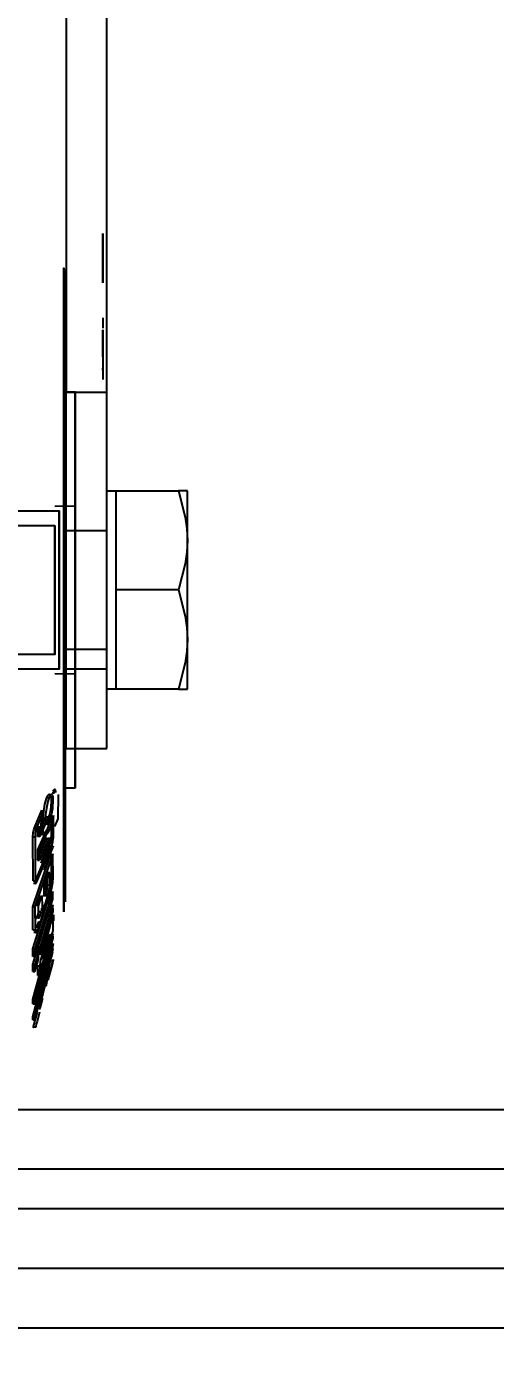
# Model space of a CAD drawing. Header units: millimetres. Extents: x 10366 to 13995, y 24552 to 29685.
# Drawn here: x 13175.3 to 13199, y 27953.3 to 28020.3 of the extents above; entities that cross this region are included whole.
import ezdxf

# ---------------------------------------------------------------- set-up
doc = ezdxf.new("R2010")
doc.units = ezdxf.units.MM
doc.header["$LTSCALE"] = 3
doc.layers.add('DomyÅ›lny', color=7, linetype='Continuous')
doc.styles.get("Standard").update_dxf_attribs({"font": 'arial.ttf'})
doc.dimstyles.new('MATEUSZ', dxfattribs={"dimtxt": 35, "dimasz": 16, "dimexe": 0.18, "dimexo": 0.0625, "dimgap": 0.09, "dimtad": 0, "dimdec": 0, "dimdsep": 46, "dimtxsty": 'Standard', "dimblk": 'DOT', "dimcen": 0.09, "dimse1": 1, "dimse2": 1, "dimadec": 0, "dimazin": 0, "dimtfac": 1, "dimtdec": 0, "dimtofl": 0, "dimtmove": 0, "dimatfit": 3, "dimfxl": 1, "dimtolj": 1, "dimtzin": 0, "dimlwd": 9, "dimlwe": 9, "dimarcsym": 0})

# ---------------------------------------------------------------- blocks, each defined once
blk = doc.blocks.new('_Dot')
at = {"color": 0, "linetype": 'ByBlock', "lineweight": -2}
blk.add_line((-0.5, 0), (-1, 0), dxfattribs=at)
at = {"color": 0, "linetype": 'ByBlock', "const_width": 0.5}
blk.add_lwpolyline([(-0.25, 0, 1), (0.25, 0, 1)], format="xyb", close=True, dxfattribs=at)
blk = doc.blocks.new('*D14')
at = {"color": 0, "lineweight": 9, "transparency": 16777216}
for p, q in [((12536.255, 27789.026), (12868.716, 27789.026)), ((13278.255, 27789.026), (12945.795, 27789.026))]:
    blk.add_line(p, q, dxfattribs=at)
at = {"layer": 'Defpoints', "color": 0, "transparency": 16777216}
for p in [(12520.255, 27954.583), (13294.255, 27954.583), (13294.255, 27789.026)]:
    blk.add_point(p, dxfattribs=at)
at = {"color": 0, "lineweight": 9, "transparency": 16777216, "xscale": 16, "yscale": 16, "zscale": 16, "rotation": 180}
blk.add_blockref('_Dot', (12520.255, 27789.026), dxfattribs=at)
at = {"color": 0, "lineweight": 9, "transparency": 16777216, "xscale": 16, "yscale": 16, "zscale": 16}
blk.add_blockref('_Dot', (13294.255, 27789.026), dxfattribs=at)
at = {"color": 0, "transparency": 16777216, "insert": (12907.255, 27789.026), "char_height": 35, "attachment_point": 5}
blk.add_mtext('\\A1;774', dxfattribs=at)

msp = doc.modelspace()

# ---------------------------------------------------------------- linework, layer by layer
at = {"layer": 'DomyÅ›lny'}
for p, q in [((13177.296, 28029.498), (13177.296, 28001.809)), ((13179.356, 28001.809), (13179.356, 28029.498)), ((13179.15, 28007.328), (13179.15, 28009.828)), ((13179.15, 28009.828), (13179.15, 28007.328)), ((13179.15, 28008.727), (13179.15, 28008.291)), ((13179.15, 28008.358), (13179.15, 28008.581)), ((13179.15, 28008.291), (13179.15, 28007.908)), ((13179.15, 28007.837), (13179.15, 28007.328)), ((13179.15, 28005.576), (13179.15, 28005.051)), ((13179.15, 28004.968), (13179.15, 28002.949)), ((13179.15, 28003.716), (13179.15, 28004.968)), ((13177.244, 28001.828), (13177.759, 28001.828)), ((13177.296, 27987.828), (13177.296, 28001.809)), ((13177.296, 28001.809), (13179.356, 28001.809)), ((13179.356, 27987.828), (13179.356, 28001.809)), ((13179.304, 27996.828), (13179.819, 27996.828)), ((13179.819, 27996.828), (13182.964, 27996.828)), ((13179.819, 27994.328), (13179.819, 27996.828)), ((13146.658, 27995.828), (13176.936, 27995.828)), ((13176.729, 27996.064), (13177.76, 27996.078)), ((13146.864, 27995.078), (13176.73, 27995.078)), ((13177.244, 27994.828), (13179.304, 27994.828)), ((13179.819, 27991.828), (13179.819, 27994.328)), ((13179.819, 27989.328), (13179.819, 27991.828)), ((13182.964, 27991.828), (13179.819, 27991.828)), ((13179.819, 27986.828), (13179.819, 27989.328)), ((13176.73, 27988.578), (13146.864, 27988.578)), ((13179.304, 27988.828), (13177.244, 27988.828)), ((13176.936, 27987.828), (13146.658, 27987.828)), ((13177.76, 27987.578), (13176.729, 27987.592)), ((13179.356, 27987.828), (13177.296, 27987.828)), ((13179.819, 27986.828), (13179.304, 27986.828)), ((13182.964, 27986.828), (13179.819, 27986.828)), ((13177.296, 27983.828), (13179.356, 27983.828)), ((13176.594, 27981.585), (13176.701, 27981.585)), ((13176.628, 27981.654), (13176.734, 27981.654)), ((13176.701, 27981.585), (13176.734, 27981.654)), ((13177.759, 27981.828), (13177.244, 27981.828)), ((13176.327, 27981.344), (13176.433, 27981.344)), ((13175.856, 27979.387), (13176.317, 27980.428)), ((13176.423, 27980.428), (13175.962, 27979.387)), ((13176.254, 27980.289), (13176.148, 27980.289)), ((13176.355, 27980.174), (13176.461, 27980.174)), ((13175.694, 27979.819), (13175.801, 27979.819)), ((13176.356, 27979.76), (13176.462, 27979.76)), ((13175.617, 27979.363), (13175.723, 27979.363)), ((13175.962, 27979.387), (13175.856, 27979.387)), ((13176.253, 27979.47), (13176.146, 27979.47)), ((13176.642, 27978.916), (13176.176, 27977.681)), ((13175.846, 27978.187), (13175.952, 27978.187)), ((13176.359, 27977.548), (13176.166, 27976.984)), ((13176.272, 27976.984), (13176.466, 27977.548)), ((13176.466, 27977.548), (13176.359, 27977.548)), ((13175.629, 27977.15), (13175.736, 27977.15)), ((13175.759, 27977.009), (13175.653, 27977.009)), ((13176.363, 27976.918), (13176.47, 27976.918)), ((13176.525, 27976.221), (13175.609, 27973.324)), ((13175.715, 27973.324), (13176.631, 27976.221)), ((13175.968, 27976.407), (13175.787, 27975.88)), ((13175.893, 27975.88), (13176.074, 27976.407)), ((13176.214, 27976.375), (13176.317, 27976.674)), ((13176.361, 27976.386), (13176.231, 27976.007)), ((13176.423, 27976.674), (13176.321, 27976.375)), ((13176.337, 27976.007), (13176.467, 27976.386)), ((13176.361, 27976.386), (13176.467, 27976.386)), ((13175.609, 27975.834), (13175.715, 27975.834)), ((13175.836, 27975.327), (13175.925, 27975.588)), ((13176.525, 27975.588), (13175.866, 27973.415)), ((13175.925, 27975.588), (13176.031, 27975.588)), ((13176.031, 27975.588), (13175.942, 27975.327)), ((13175.972, 27973.415), (13176.632, 27975.588)), ((13175.895, 27975.07), (13175.785, 27974.75)), ((13175.891, 27974.75), (13176.001, 27975.07)), ((13175.895, 27975.07), (13176.001, 27975.07)), ((13176.194, 27973.895), (13176.652, 27975.432)), ((13176.474, 27974.844), (13176.367, 27974.844)), ((13175.621, 27974.674), (13175.727, 27974.674)), ((13175.765, 27974.537), (13175.658, 27974.537)), ((13176.3, 27974.29), (13176.094, 27973.58)), ((13176.2, 27973.58), (13176.406, 27974.29)), ((13176.449, 27973.996), (13176.633, 27974.628)), ((13175.607, 27973.712), (13175.713, 27973.712)), ((13175.607, 27972.918), (13175.79, 27973.522)), ((13176.525, 27973.534), (13175.609, 27970.131)), ((13175.896, 27973.522), (13175.713, 27972.918)), ((13175.715, 27970.131), (13176.631, 27973.534)), ((13175.97, 27973.764), (13175.863, 27973.764)), ((13176.094, 27973.58), (13176.2, 27973.58)), ((13175.607, 27972.918), (13175.713, 27972.918)), ((13175.715, 27973.324), (13175.609, 27973.324)), ((13175.793, 27973.173), (13175.609, 27972.569)), ((13175.716, 27972.569), (13175.899, 27973.173)), ((13176.045, 27972.972), (13175.867, 27972.357)), ((13175.869, 27972.853), (13175.975, 27972.853)), ((13175.973, 27972.357), (13176.152, 27972.972)), ((13176.449, 27972.449), (13176.635, 27973.156)), ((13175.609, 27972.569), (13175.716, 27972.569)), ((13175.867, 27972.357), (13175.973, 27972.357)), ((13175.714, 27971.158), (13175.608, 27971.158)), ((13175.616, 27970.938), (13175.722, 27970.938)), ((13175.607, 27970.285), (13175.713, 27970.285)), ((13175.609, 27970.131), (13175.715, 27970.131)), ((13175.741, 27969.762), (13175.635, 27969.762)), ((13175.742, 27969.751), (13175.636, 27969.751)), ((13291.255, 27965.583), (12523.255, 27965.583)), ((13291.255, 27962.583), (12523.255, 27962.583)), ((13271.255, 27960.583), (13174.67, 27960.583)), ((12523.255, 27957.583), (13291.255, 27957.583)), ((12523.255, 27954.583), (13291.255, 27954.583))]:
    msp.add_line(p, q, dxfattribs=at)
for points in [[(13179.15, 28009.161, 0), (13179.15, 28009.16, 0), (13179.15, 28009.159, 0), (13179.15, 28009.153, 0), (13179.15, 28009.129, 0), (13179.15, 28009.033, 0), (13179.15, 28008.727, 0)], [(13177.181, 28008.071, 0), (13177.228, 28007.828, 0), (13177.244, 28007.577, 0)], [(13179.15, 28003.603, 0), (13179.15, 28003.615, 0), (13179.15, 28003.716, 0)], [(13179.15, 28002.919, 0), (13179.15, 28002.956, 0), (13179.15, 28003.028, 0)], [(13179.15, 28002.949, 0), (13179.15, 28002.858, 0)], [(13179.15, 28002.858, 0), (13179.15, 28002.46, 0)], [(13179.819, 27994.328, 0), (13179.819, 27996.828, 0)], [(13183.424, 27996.828, 0), (13183.424, 27996.828, 0), (13183.424, 27996.828, 0), (13183.424, 27996.828, 0), (13183.424, 27996.828, 0), (13183.424, 27996.828, 0), (13183.424, 27996.828, 0), (13183.424, 27996.828, 0), (13183.424, 27996.828, 0), (13183.424, 27996.828, 0), (13183.424, 27996.828, 0), (13183.423, 27996.828, 0), (13183.423, 27996.828, 0), (13183.421, 27996.828, 0), (13183.412, 27996.828, 0), (13183.377, 27996.828, 0), (13183.235, 27996.828, 0), (13182.964, 27996.828, 0)], [(13182.964, 27996.828, 0), (13183.315, 27995.509, 0), (13183.397, 27994.911, 0), (13183.424, 27994.328, 0)], [(13183.424, 27994.328, 0), (13183.424, 27996.828, 0)], [(13176.73, 27988.578, 0), (13176.73, 27988.578, 0), (13176.73, 27988.578, 0), (13176.73, 27988.578, 0), (13176.73, 27988.578, 0), (13176.73, 27988.578, 0), (13176.73, 27988.578, 0), (13176.73, 27988.578, 0), (13176.73, 27988.578, 0), (13176.73, 27988.578, 0), (13176.73, 27988.578, 0), (13176.73, 27988.579, 0), (13176.73, 27988.584, 0), (13176.73, 27988.601, 0), (13176.73, 27988.673, 0), (13176.73, 27988.979, 0), (13176.73, 27995.078, 0)], [(13179.819, 27989.328, 0), (13179.819, 27994.328, 0)], [(13183.424, 27994.328, 0), (13183.397, 27993.745, 0), (13183.315, 27993.147, 0), (13182.964, 27991.828, 0)], [(13183.424, 27989.328, 0), (13183.424, 27994.328, 0)], [(13182.964, 27991.828, 0), (13183.315, 27990.509, 0), (13183.397, 27989.911, 0), (13183.424, 27989.328, 0)], [(13179.819, 27986.828, 0), (13179.819, 27986.828, 0), (13179.819, 27986.828, 0), (13179.819, 27986.828, 0), (13179.819, 27986.828, 0), (13179.819, 27986.828, 0), (13179.819, 27986.828, 0), (13179.819, 27986.828, 0), (13179.819, 27986.828, 0), (13179.819, 27986.828, 0), (13179.819, 27986.828, 0), (13179.819, 27986.829, 0), (13179.819, 27986.832, 0), (13179.819, 27986.845, 0), (13179.819, 27986.898, 0), (13179.819, 27987.113, 0), (13179.819, 27989.328, 0)], [(13183.424, 27989.328, 0), (13183.397, 27988.745, 0), (13183.315, 27988.147, 0), (13182.964, 27986.828, 0)], [(13183.424, 27986.828, 0), (13183.424, 27986.828, 0), (13183.424, 27986.828, 0), (13183.424, 27986.828, 0), (13183.424, 27986.828, 0), (13183.424, 27986.828, 0), (13183.424, 27986.828, 0), (13183.424, 27986.828, 0), (13183.424, 27986.828, 0), (13183.424, 27986.828, 0), (13183.424, 27986.828, 0), (13183.424, 27986.829, 0), (13183.424, 27986.832, 0), (13183.424, 27986.845, 0), (13183.424, 27986.898, 0), (13183.424, 27987.113, 0), (13183.424, 27989.328, 0)], [(13177.296, 27983.828, 0), (13177.296, 27983.828, 0), (13177.296, 27983.828, 0), (13177.296, 27983.828, 0), (13177.296, 27983.828, 0), (13177.296, 27983.828, 0), (13177.296, 27983.828, 0), (13177.296, 27983.828, 0), (13177.296, 27983.828, 0), (13177.296, 27983.828, 0), (13177.296, 27983.828, 0), (13177.296, 27983.828, 0), (13177.296, 27983.83, 0), (13177.296, 27983.835, 0), (13177.296, 27983.855, 0), (13177.296, 27983.939, 0), (13177.296, 27984.284, 0), (13177.296, 27987.828, 0)], [(13179.356, 27983.828, 0), (13179.356, 27983.828, 0), (13179.356, 27983.828, 0), (13179.356, 27983.828, 0), (13179.356, 27983.828, 0), (13179.356, 27983.828, 0), (13179.356, 27983.828, 0), (13179.356, 27983.828, 0), (13179.356, 27983.828, 0), (13179.356, 27983.828, 0), (13179.356, 27983.828, 0), (13179.356, 27983.828, 0), (13179.356, 27983.83, 0), (13179.356, 27983.835, 0), (13179.356, 27983.855, 0), (13179.356, 27983.939, 0), (13179.356, 27984.284, 0), (13179.356, 27987.828, 0)], [(13182.964, 27986.828, 0), (13183.315, 27986.828, 0), (13183.397, 27986.828, 0), (13183.417, 27986.828, 0), (13183.422, 27986.828, 0), (13183.423, 27986.828, 0), (13183.423, 27986.828, 0), (13183.424, 27986.828, 0), (13183.424, 27986.828, 0), (13183.424, 27986.828, 0), (13183.424, 27986.828, 0), (13183.424, 27986.828, 0), (13183.424, 27986.828, 0), (13183.424, 27986.828, 0), (13183.424, 27986.828, 0)], [(13176.327, 27981.344, 0), (13176.376, 27981.443, 0), (13176.392, 27981.468, 0), (13176.409, 27981.488, 0), (13176.418, 27981.496, 0), (13176.425, 27981.502, 0), (13176.433, 27981.506, 0), (13176.439, 27981.509, 0), (13176.446, 27981.511, 0), (13176.451, 27981.511, 0), (13176.457, 27981.511, 0), (13176.462, 27981.51, 0), (13176.466, 27981.509, 0), (13176.47, 27981.507, 0), (13176.474, 27981.505, 0), (13176.481, 27981.5, 0), (13176.487, 27981.494, 0), (13176.493, 27981.487, 0), (13176.503, 27981.471, 0), (13176.51, 27981.454, 0), (13176.519, 27981.427, 0), (13176.533, 27981.35, 0), (13176.541, 27981.23, 0)], [(13176.647, 27981.23, 0), (13176.635, 27981.381, 0), (13176.627, 27981.419, 0), (13176.621, 27981.442, 0), (13176.615, 27981.458, 0), (13176.607, 27981.475, 0), (13176.597, 27981.49, 0), (13176.591, 27981.497, 0), (13176.584, 27981.503, 0), (13176.581, 27981.505, 0), (13176.577, 27981.507, 0), (13176.573, 27981.509, 0), (13176.568, 27981.51, 0), (13176.563, 27981.511, 0), (13176.558, 27981.511, 0), (13176.552, 27981.511, 0), (13176.546, 27981.509, 0), (13176.539, 27981.506, 0), (13176.532, 27981.502, 0), (13176.524, 27981.496, 0), (13176.516, 27981.488, 0), (13176.498, 27981.468, 0), (13176.482, 27981.444, 0), (13176.454, 27981.391, 0), (13176.433, 27981.344, 0)], [(13176.779, 27981.605, 0), (13176.772, 27981.653, 0), (13176.762, 27981.701, 0), (13176.753, 27981.725, 0), (13176.749, 27981.733, 0), (13176.744, 27981.74, 0), (13176.742, 27981.743, 0), (13176.739, 27981.746, 0), (13176.736, 27981.749, 0), (13176.732, 27981.751, 0), (13176.728, 27981.753, 0), (13176.724, 27981.754, 0), (13176.72, 27981.754, 0), (13176.715, 27981.754, 0), (13176.713, 27981.754, 0), (13176.71, 27981.753, 0), (13176.704, 27981.75, 0), (13176.697, 27981.746, 0), (13176.689, 27981.74, 0), (13176.681, 27981.732, 0), (13176.663, 27981.711, 0), (13176.628, 27981.654, 0)], [(13176.89, 27981.506, 0), (13176.878, 27980.279, 0)], [(13176.148, 27980.289, 0), (13176.15, 27980.446, 0), (13176.17, 27980.677, 0), (13176.226, 27981.009, 0), (13176.327, 27981.344, 0)], [(13176.433, 27981.344, 0), (13176.366, 27981.145, 0), (13176.297, 27980.818, 0), (13176.259, 27980.496, 0), (13176.254, 27980.289, 0)], [(13176.541, 27981.23, 0), (13176.514, 27980.821, 0), (13176.465, 27980.542, 0), (13176.355, 27980.174, 0)], [(13176.461, 27980.174, 0), (13176.571, 27980.541, 0), (13176.62, 27980.819, 0), (13176.647, 27981.23, 0)], [(13175.694, 27979.819, 0), (13176.064, 27980.706, 0)], [(13176.17, 27980.706, 0), (13175.801, 27979.819, 0)], [(13176.064, 27980.706, 0), (13176.01, 27979.955, 0)], [(13176.116, 27979.955, 0), (13176.17, 27980.706, 0)], [(13176.355, 27980.174, 0), (13176.317, 27980.095, 0), (13176.298, 27980.063, 0), (13176.28, 27980.038, 0), (13176.271, 27980.028, 0), (13176.262, 27980.021, 0), (13176.254, 27980.015, 0), (13176.245, 27980.011, 0), (13176.242, 27980.01, 0), (13176.238, 27980.009, 0), (13176.234, 27980.009, 0), (13176.23, 27980.009, 0), (13176.227, 27980.009, 0), (13176.223, 27980.01, 0), (13176.22, 27980.011, 0), (13176.216, 27980.012, 0), (13176.21, 27980.015, 0), (13176.203, 27980.021, 0), (13176.196, 27980.029, 0), (13176.188, 27980.04, 0), (13176.18, 27980.056, 0), (13176.173, 27980.076, 0), (13176.161, 27980.128, 0), (13176.151, 27980.217, 0), (13176.148, 27980.289, 0)], [(13176.254, 27980.289, 0), (13176.267, 27980.128, 0), (13176.279, 27980.076, 0), (13176.287, 27980.056, 0), (13176.294, 27980.04, 0), (13176.302, 27980.029, 0), (13176.309, 27980.021, 0), (13176.316, 27980.015, 0), (13176.323, 27980.012, 0), (13176.326, 27980.011, 0), (13176.329, 27980.01, 0), (13176.333, 27980.009, 0), (13176.336, 27980.009, 0), (13176.34, 27980.009, 0), (13176.344, 27980.009, 0), (13176.348, 27980.01, 0), (13176.352, 27980.011, 0), (13176.36, 27980.015, 0), (13176.368, 27980.021, 0), (13176.377, 27980.028, 0), (13176.386, 27980.038, 0), (13176.404, 27980.063, 0), (13176.461, 27980.174, 0)], [(13176.356, 27979.76, 0), (13176.464, 27980.079, 0), (13176.551, 27980.441, 0)], [(13176.658, 27980.441, 0), (13176.57, 27980.079, 0), (13176.462, 27979.76, 0)], [(13176.551, 27980.441, 0), (13176.545, 27979.337, 0)], [(13176.651, 27979.337, 0), (13176.658, 27980.441, 0)], [(13176.878, 27980.279, 0), (13176.707, 27979.892, 0)], [(13175.617, 27979.363, 0), (13175.628, 27979.571, 0), (13175.657, 27979.712, 0), (13175.694, 27979.819, 0)], [(13175.801, 27979.819, 0), (13175.763, 27979.711, 0), (13175.731, 27979.548, 0), (13175.723, 27979.363, 0)], [(13175.852, 27979.909, 0), (13175.856, 27979.387, 0)], [(13176.304, 27979.726, 0), (13175.854, 27978.711, 0)], [(13175.962, 27979.387, 0), (13175.958, 27979.909, 0)], [(13175.96, 27978.711, 0), (13176.41, 27979.726, 0)], [(13176.01, 27979.955, 0), (13176.035, 27979.66, 0), (13176.048, 27979.6, 0), (13176.065, 27979.551, 0), (13176.074, 27979.531, 0), (13176.084, 27979.513, 0), (13176.094, 27979.499, 0), (13176.105, 27979.488, 0), (13176.111, 27979.483, 0), (13176.116, 27979.479, 0), (13176.122, 27979.476, 0), (13176.129, 27979.473, 0), (13176.135, 27979.471, 0), (13176.142, 27979.47, 0), (13176.149, 27979.47, 0), (13176.157, 27979.471, 0), (13176.165, 27979.473, 0), (13176.173, 27979.477, 0), (13176.182, 27979.481, 0), (13176.191, 27979.488, 0), (13176.211, 27979.505, 0), (13176.232, 27979.529, 0), (13176.273, 27979.589, 0), (13176.356, 27979.76, 0)], [(13176.462, 27979.76, 0), (13176.364, 27979.565, 0), (13176.329, 27979.517, 0), (13176.311, 27979.499, 0), (13176.295, 27979.486, 0), (13176.28, 27979.477, 0), (13176.273, 27979.474, 0), (13176.266, 27979.472, 0), (13176.26, 27979.471, 0), (13176.254, 27979.47, 0), (13176.248, 27979.47, 0), (13176.242, 27979.471, 0), (13176.237, 27979.473, 0), (13176.231, 27979.475, 0), (13176.222, 27979.48, 0), (13176.212, 27979.488, 0), (13176.201, 27979.498, 0), (13176.19, 27979.513, 0), (13176.18, 27979.532, 0), (13176.169, 27979.556, 0), (13176.149, 27979.622, 0), (13176.133, 27979.71, 0), (13176.116, 27979.955, 0)], [(13175.629, 27977.15, 0), (13175.617, 27979.363, 0)], [(13176.452, 27978.874, 0), (13175.711, 27977.1, 0)], [(13175.723, 27979.363, 0), (13175.736, 27977.15, 0)], [(13175.817, 27977.1, 0), (13176.558, 27978.874, 0)], [(13175.846, 27978.187, 0), (13176.349, 27979.324, 0)], [(13176.455, 27979.324, 0), (13175.952, 27978.187, 0)], [(13176.532, 27979.386, 0), (13176.018, 27978.027, 0)], [(13176.545, 27979.337, 0), (13176.521, 27979.108, 0), (13176.482, 27978.953, 0), (13176.452, 27978.874, 0)], [(13176.558, 27978.874, 0), (13176.588, 27978.955, 0), (13176.629, 27979.113, 0), (13176.647, 27979.251, 0), (13176.651, 27979.337, 0)], [(13175.609, 27975.834, 0), (13176.523, 27978.5, 0)], [(13176.629, 27978.5, 0), (13175.715, 27975.834, 0)], [(13175.854, 27978.711, 0), (13175.846, 27978.187, 0)], [(13175.952, 27978.187, 0), (13175.96, 27978.711, 0)], [(13176.523, 27978.5, 0), (13176.537, 27977.295, 0)], [(13176.643, 27977.295, 0), (13176.629, 27978.5, 0)], [(13176.363, 27976.918, 0), (13176.359, 27977.548, 0)], [(13176.466, 27977.548, 0), (13176.47, 27976.918, 0)], [(13175.736, 27977.15, 0), (13175.737, 27977.072, 0), (13175.742, 27977.038, 0), (13175.743, 27977.03, 0), (13175.746, 27977.022, 0), (13175.748, 27977.019, 0), (13175.749, 27977.016, 0), (13175.751, 27977.013, 0), (13175.752, 27977.012, 0), (13175.754, 27977.011, 0), (13175.755, 27977.01, 0), (13175.756, 27977.01, 0), (13175.757, 27977.009, 0), (13175.759, 27977.009, 0), (13175.76, 27977.009, 0), (13175.761, 27977.009, 0), (13175.762, 27977.01, 0), (13175.764, 27977.01, 0), (13175.766, 27977.011, 0), (13175.768, 27977.013, 0), (13175.772, 27977.017, 0), (13175.78, 27977.027, 0), (13175.796, 27977.054, 0), (13175.817, 27977.1, 0)], [(13176.166, 27976.984, 0), (13176.169, 27976.354, 0)], [(13176.276, 27976.354, 0), (13176.272, 27976.984, 0)], [(13176.317, 27976.674, 0), (13176.349, 27976.788, 0), (13176.358, 27976.845, 0), (13176.363, 27976.918, 0)], [(13176.537, 27977.295, 0), (13176.527, 27977.151, 0), (13176.476, 27976.831, 0), (13176.361, 27976.386, 0)], [(13176.47, 27976.918, 0), (13176.465, 27976.845, 0), (13176.455, 27976.789, 0), (13176.423, 27976.674, 0)], [(13176.467, 27976.386, 0), (13176.472, 27976.399, 0), (13176.492, 27976.464, 0), (13176.556, 27976.707, 0), (13176.622, 27977.06, 0), (13176.643, 27977.295, 0)], [(13175.607, 27973.712, 0), (13176.523, 27976.61, 0)], [(13176.629, 27976.61, 0), (13175.713, 27973.712, 0)], [(13176.074, 27976.407, 0), (13176.078, 27975.834, 0)], [(13176.631, 27976.221, 0), (13176.629, 27976.61, 0)], [(13175.621, 27974.674, 0), (13175.609, 27975.834, 0)], [(13175.715, 27975.834, 0), (13175.727, 27974.674, 0)], [(13175.863, 27973.764, 0), (13176.523, 27975.938, 0)], [(13175.897, 27975.307, 0), (13175.893, 27975.88, 0)], [(13176.629, 27975.938, 0), (13175.97, 27973.764, 0)], [(13176.001, 27975.07, 0), (13176.016, 27975.113, 0), (13176.127, 27975.496, 0), (13176.16, 27975.664, 0), (13176.172, 27975.759, 0)], [(13176.078, 27975.834, 0), (13176.068, 27975.727, 0), (13176.053, 27975.66, 0), (13176.031, 27975.588, 0)], [(13176.231, 27976.007, 0), (13176.205, 27975.935, 0), (13176.163, 27975.83, 0), (13176.117, 27975.739, 0), (13176.109, 27975.727, 0), (13176.102, 27975.719, 0), (13176.097, 27975.714, 0), (13176.095, 27975.713, 0), (13176.093, 27975.712, 0), (13176.092, 27975.711, 0), (13176.09, 27975.711, 0), (13176.087, 27975.71, 0), (13176.086, 27975.71, 0), (13176.085, 27975.71, 0), (13176.084, 27975.711, 0), (13176.083, 27975.711, 0), (13176.082, 27975.712, 0), (13176.081, 27975.712, 0), (13176.08, 27975.713, 0), (13176.078, 27975.714, 0), (13176.077, 27975.716, 0), (13176.075, 27975.719, 0), (13176.073, 27975.723, 0), (13176.071, 27975.733, 0), (13176.066, 27975.759, 0)], [(13176.632, 27975.588, 0), (13176.629, 27975.938, 0)], [(13175.79, 27975.307, 0), (13175.791, 27975.277, 0), (13175.794, 27975.264, 0), (13175.794, 27975.261, 0), (13175.795, 27975.259, 0), (13175.796, 27975.258, 0), (13175.797, 27975.257, 0), (13175.797, 27975.256, 0), (13175.798, 27975.256, 0), (13175.798, 27975.256, 0), (13175.798, 27975.256, 0), (13175.799, 27975.256, 0), (13175.799, 27975.256, 0), (13175.8, 27975.256, 0), (13175.801, 27975.256, 0), (13175.801, 27975.256, 0), (13175.802, 27975.256, 0), (13175.803, 27975.257, 0), (13175.804, 27975.258, 0), (13175.805, 27975.259, 0), (13175.808, 27975.262, 0), (13175.813, 27975.271, 0), (13175.823, 27975.294, 0), (13175.836, 27975.327, 0)], [(13175.942, 27975.327, 0), (13175.923, 27975.279, 0), (13175.917, 27975.267, 0), (13175.915, 27975.263, 0), (13175.912, 27975.259, 0), (13175.91, 27975.258, 0), (13175.909, 27975.257, 0), (13175.908, 27975.256, 0), (13175.908, 27975.256, 0), (13175.907, 27975.256, 0), (13175.906, 27975.256, 0), (13175.906, 27975.256, 0), (13175.905, 27975.256, 0), (13175.905, 27975.256, 0), (13175.904, 27975.256, 0), (13175.904, 27975.256, 0), (13175.903, 27975.257, 0), (13175.903, 27975.257, 0), (13175.902, 27975.258, 0), (13175.902, 27975.259, 0), (13175.901, 27975.261, 0), (13175.899, 27975.266, 0), (13175.898, 27975.279, 0), (13175.897, 27975.307, 0)], [(13176.019, 27973.643, 0), (13176.367, 27974.844, 0)], [(13176.474, 27974.844, 0), (13176.125, 27973.643, 0)], [(13176.633, 27974.628, 0), (13176.635, 27975.123, 0)], [(13176.652, 27975.432, 0), (13176.65, 27975.125, 0)], [(13175.608, 27971.158, 0), (13176.523, 27974.47, 0)], [(13176.531, 27974.25, 0), (13175.616, 27970.938, 0)], [(13176.629, 27974.47, 0), (13175.714, 27971.158, 0)], [(13175.722, 27970.938, 0), (13176.638, 27974.25, 0)], [(13175.727, 27974.674, 0), (13175.729, 27974.619, 0), (13175.732, 27974.591, 0), (13175.738, 27974.566, 0), (13175.741, 27974.559, 0), (13175.745, 27974.551, 0), (13175.747, 27974.548, 0), (13175.75, 27974.544, 0), (13175.753, 27974.542, 0), (13175.755, 27974.54, 0), (13175.756, 27974.539, 0), (13175.758, 27974.539, 0), (13175.76, 27974.538, 0), (13175.762, 27974.538, 0), (13175.765, 27974.537, 0), (13175.767, 27974.538, 0), (13175.77, 27974.538, 0), (13175.772, 27974.539, 0), (13175.775, 27974.54, 0), (13175.781, 27974.542, 0), (13175.786, 27974.546, 0), (13175.792, 27974.551, 0), (13175.803, 27974.563, 0), (13175.82, 27974.587, 0), (13175.835, 27974.613, 0), (13175.867, 27974.683, 0), (13175.891, 27974.75, 0)], [(13176.406, 27974.29, 0), (13176.434, 27974.375, 0), (13176.44, 27974.386, 0), (13176.442, 27974.39, 0), (13176.444, 27974.393, 0), (13176.445, 27974.394, 0), (13176.445, 27974.394, 0), (13176.446, 27974.394, 0), (13176.446, 27974.394, 0), (13176.447, 27974.394, 0), (13176.447, 27974.394, 0), (13176.447, 27974.394, 0), (13176.447, 27974.394, 0), (13176.448, 27974.394, 0), (13176.448, 27974.394, 0), (13176.448, 27974.394, 0), (13176.448, 27974.394, 0), (13176.448, 27974.394, 0), (13176.449, 27974.394, 0), (13176.449, 27974.393, 0), (13176.45, 27974.393, 0), (13176.45, 27974.392, 0), (13176.451, 27974.39, 0), (13176.451, 27974.388, 0), (13176.452, 27974.381, 0), (13176.452, 27974.369, 0)], [(13176.638, 27974.25, 0), (13176.629, 27974.47, 0)], [(13175.609, 27973.324, 0), (13175.607, 27973.712, 0)], [(13175.607, 27970.285, 0), (13176.523, 27973.688, 0)], [(13175.713, 27973.712, 0), (13175.715, 27973.324, 0)], [(13176.629, 27973.688, 0), (13175.713, 27970.285, 0)], [(13175.866, 27973.415, 0), (13175.863, 27973.764, 0)], [(13175.899, 27973.173, 0), (13175.896, 27973.522, 0)], [(13175.97, 27973.764, 0), (13175.972, 27973.415, 0)], [(13176.125, 27973.643, 0), (13176.06, 27973.392, 0), (13175.991, 27973.033, 0), (13175.975, 27972.853, 0)], [(13176.639, 27973.983, 0), (13176.307, 27973.029, 0), (13176.23, 27972.72, 0), (13175.98, 27971.641, 0)], [(13176.155, 27973.345, 0), (13176.156, 27973.373, 0), (13176.164, 27973.435, 0), (13176.2, 27973.58, 0)], [(13176.293, 27972.749, 0), (13176.631, 27973.73, 0)], [(13176.631, 27973.73, 0), (13176.639, 27973.983, 0)], [(13175.609, 27972.569, 0), (13175.607, 27972.918, 0)], [(13175.713, 27972.918, 0), (13175.716, 27972.569, 0)], [(13175.867, 27972.357, 0), (13175.869, 27972.853, 0)], [(13175.975, 27972.853, 0), (13175.973, 27972.357, 0)], [(13176.471, 27972.822, 0), (13176.116, 27971.478, 0)], [(13176.152, 27972.972, 0), (13176.155, 27973.345, 0)], [(13176.641, 27973.172, 0), (13176.637, 27973.143, 0), (13176.628, 27973.102, 0), (13176.6, 27972.986, 0), (13176.375, 27972.121, 0)], [(13175.974, 27971.393, 0), (13176.293, 27972.749, 0)], [(13176.282, 27971.819, 0), (13176.425, 27972.536, 0)], [(13176.116, 27971.478, 0), (13175.979, 27970.903, 0), (13175.97, 27970.853, 0), (13175.966, 27970.827, 0), (13175.965, 27970.803, 0)], [(13176.116, 27971.344, 0), (13176.119, 27971.365, 0), (13176.16, 27971.537, 0)], [(13175.616, 27970.938, 0), (13175.608, 27971.158, 0)], [(13175.714, 27971.158, 0), (13175.722, 27970.938, 0)], [(13175.967, 27970.685, 0), (13175.968, 27970.682, 0), (13175.968, 27970.681, 0), (13175.968, 27970.68, 0), (13175.968, 27970.68, 0), (13175.968, 27970.68, 0), (13175.968, 27970.68, 0), (13175.968, 27970.68, 0), (13175.968, 27970.68, 0), (13175.968, 27970.68, 0), (13175.968, 27970.68, 0), (13175.968, 27970.68, 0), (13175.968, 27970.68, 0), (13175.969, 27970.68, 0), (13175.969, 27970.68, 0), (13175.969, 27970.68, 0), (13175.969, 27970.68, 0), (13175.969, 27970.68, 0), (13175.969, 27970.68, 0), (13175.969, 27970.68, 0), (13175.97, 27970.681, 0), (13175.971, 27970.682, 0), (13175.974, 27970.689, 0), (13175.985, 27970.722, 0), (13176.016, 27970.826, 0), (13176.122, 27971.213, 0)], [(13175.609, 27970.131, 0), (13175.607, 27970.285, 0)], [(13175.635, 27969.762, 0), (13175.635, 27969.756, 0), (13175.635, 27969.753, 0), (13175.635, 27969.752, 0), (13175.635, 27969.752, 0), (13175.636, 27969.752, 0), (13175.636, 27969.752, 0), (13175.636, 27969.752, 0), (13175.636, 27969.752, 0), (13175.636, 27969.751, 0), (13175.636, 27969.751, 0), (13175.636, 27969.751, 0), (13175.636, 27969.751, 0), (13175.636, 27969.751, 0), (13175.636, 27969.751, 0), (13175.636, 27969.751, 0), (13175.636, 27969.751, 0), (13175.636, 27969.751, 0), (13175.636, 27969.751, 0), (13175.636, 27969.751, 0), (13175.636, 27969.752, 0), (13175.637, 27969.752, 0), (13175.637, 27969.752, 0), (13175.637, 27969.752, 0), (13175.638, 27969.754, 0), (13175.64, 27969.757, 0), (13175.648, 27969.782, 0), (13175.847, 27970.519, 0)], [(13175.713, 27970.285, 0), (13175.715, 27970.131, 0)], [(13175.953, 27970.519, 0), (13175.827, 27970.043, 0), (13175.789, 27969.901, 0), (13175.764, 27969.813, 0), (13175.748, 27969.761, 0), (13175.744, 27969.753, 0), (13175.743, 27969.752, 0), (13175.743, 27969.752, 0), (13175.743, 27969.752, 0), (13175.743, 27969.752, 0), (13175.743, 27969.751, 0), (13175.742, 27969.751, 0), (13175.742, 27969.751, 0), (13175.742, 27969.751, 0), (13175.742, 27969.751, 0), (13175.742, 27969.751, 0), (13175.742, 27969.751, 0), (13175.742, 27969.751, 0), (13175.742, 27969.751, 0), (13175.742, 27969.751, 0), (13175.742, 27969.751, 0), (13175.742, 27969.752, 0), (13175.742, 27969.752, 0), (13175.742, 27969.752, 0), (13175.742, 27969.752, 0), (13175.742, 27969.752, 0), (13175.742, 27969.753, 0), (13175.741, 27969.754, 0), (13175.741, 27969.756, 0), (13175.741, 27969.762, 0)]]:
    msp.add_polyline3d(points, dxfattribs=at)
for points in [[(13177.181, 27975.585, 0), (13177.181, 27975.585, 0), (13177.181, 27975.585, 0), (13177.181, 27975.585, 0), (13177.181, 27975.585, 0), (13177.181, 27975.585, 0), (13177.181, 27975.585, 0), (13177.181, 27975.585, 0), (13177.181, 27975.585, 0), (13177.181, 27975.587, 0), (13177.181, 27975.592, 0), (13177.181, 27975.613, 0), (13177.181, 27975.699, 0), (13177.181, 27976.059, 0), (13177.181, 27977.587, 0), (13177.181, 28005.615, 0), (13177.181, 28007.997, 0), (13177.181, 28008.057, 0), (13177.181, 28008.069, 0), (13177.181, 28008.071, 0), (13177.181, 28008.071, 0), (13177.181, 28008.071, 0), (13177.181, 28008.071, 0), (13177.181, 28008.071, 0), (13177.181, 28008.071, 0), (13177.181, 28008.071, 0), (13177.181, 28008.071, 0), (13177.181, 28008.071, 0), (13177.181, 28008.071, 0), (13177.181, 28008.071, 0), (13177.181, 28008.071, 0), (13177.181, 28008.069, 0), (13177.181, 28008.064, 0), (13177.181, 28008.043, 0), (13177.181, 28007.957, 0), (13177.181, 28007.597, 0), (13177.181, 28006.069, 0)], [(13177.244, 27976.079, 0), (13177.244, 27976.079, 0), (13177.244, 27976.079, 0), (13177.244, 27976.079, 0), (13177.244, 27976.079, 0), (13177.244, 27976.079, 0), (13177.244, 27976.079, 0), (13177.244, 27976.079, 0), (13177.244, 27976.079, 0), (13177.244, 27976.081, 0), (13177.244, 27976.086, 0), (13177.244, 27976.106, 0), (13177.244, 27976.189, 0), (13177.244, 27976.539, 0), (13177.244, 27978.021, 0), (13177.244, 28005.196, 0), (13177.244, 28007.505, 0), (13177.244, 28007.563, 0), (13177.244, 28007.575, 0), (13177.244, 28007.577, 0), (13177.244, 28007.577, 0), (13177.244, 28007.577, 0), (13177.244, 28007.577, 0), (13177.244, 28007.577, 0), (13177.244, 28007.577, 0), (13177.244, 28007.577, 0), (13177.244, 28007.577, 0), (13177.244, 28007.577, 0), (13177.244, 28007.577, 0), (13177.244, 28007.577, 0), (13177.244, 28007.577, 0), (13177.244, 28007.575, 0), (13177.244, 28007.57, 0), (13177.244, 28007.55, 0), (13177.244, 28007.467, 0), (13177.244, 28007.118, 0), (13177.244, 28005.636, 0)], [(13177.759, 27981.828, 0), (13177.759, 27981.828, 0), (13177.759, 27981.828, 0), (13177.759, 27981.828, 0), (13177.759, 27981.828, 0), (13177.759, 27981.828, 0), (13177.759, 27981.828, 0), (13177.759, 27981.828, 0), (13177.759, 27981.828, 0), (13177.759, 27981.829, 0), (13177.759, 27981.832, 0), (13177.759, 27981.845, 0), (13177.759, 27981.898, 0), (13177.759, 27982.12, 0), (13177.759, 27983.061, 0), (13177.759, 28000.316, 0), (13177.759, 28001.782, 0), (13177.759, 28001.819, 0), (13177.759, 28001.827, 0), (13177.759, 28001.828, 0), (13177.759, 28001.828, 0), (13177.759, 28001.828, 0), (13177.759, 28001.828, 0), (13177.759, 28001.828, 0), (13177.759, 28001.828, 0), (13177.759, 28001.828, 0), (13177.759, 28001.828, 0), (13177.759, 28001.828, 0), (13177.759, 28001.828, 0), (13177.759, 28001.828, 0), (13177.759, 28001.828, 0), (13177.759, 28001.827, 0), (13177.759, 28001.824, 0), (13177.759, 28001.811, 0), (13177.759, 28001.758, 0), (13177.759, 28001.536, 0), (13177.759, 28000.595, 0)], [(13176.936, 27991.828, 0), (13176.936, 27995.828, 0), (13176.936, 27991.828, 0), (13176.936, 27987.828, 0)], [(13176.73, 27995.078, 0), (13176.73, 27995.078, 0), (13176.73, 27995.078, 0), (13176.73, 27995.078, 0), (13176.73, 27995.078, 0), (13176.73, 27995.078, 0), (13176.73, 27995.078, 0), (13176.73, 27995.078, 0), (13176.73, 27995.078, 0), (13176.73, 27995.078, 0), (13176.73, 27995.077, 0), (13176.73, 27995.072, 0), (13176.73, 27995.055, 0), (13176.73, 27994.983, 0), (13176.73, 27994.677, 0), (13176.73, 27989.069, 0), (13176.73, 27988.593, 0), (13176.73, 27988.581, 0), (13176.73, 27988.578, 0), (13176.73, 27988.578, 0), (13176.73, 27988.578, 0), (13176.73, 27988.578, 0), (13176.73, 27988.578, 0), (13176.73, 27988.578, 0), (13176.73, 27988.578, 0), (13176.73, 27988.578, 0), (13176.73, 27988.578, 0), (13176.73, 27988.578, 0), (13176.73, 27988.578, 0), (13176.73, 27988.578, 0), (13176.73, 27988.578, 0), (13176.73, 27988.578, 0), (13176.73, 27988.579, 0), (13176.73, 27988.584, 0), (13176.73, 27988.601, 0), (13176.73, 27988.673, 0), (13176.73, 27988.979, 0)]]:
    msp.add_polyline3d(points, close=True, dxfattribs=at)

# ---------------------------------------------------------------- dimensions: what is measured, and where the dimension line sits
dim = msp.add_linear_dim(base=(13294.255, 27789.026), p1=(12520.255, 27954.583), p2=(13294.255, 27954.583), dimstyle='MATEUSZ')
dim.commit()
dim.dimension.update_dxf_attribs({"geometry": '*D14', "text_midpoint": (12907.255, 27789.026)})

doc.saveas('drawing.dxf')
